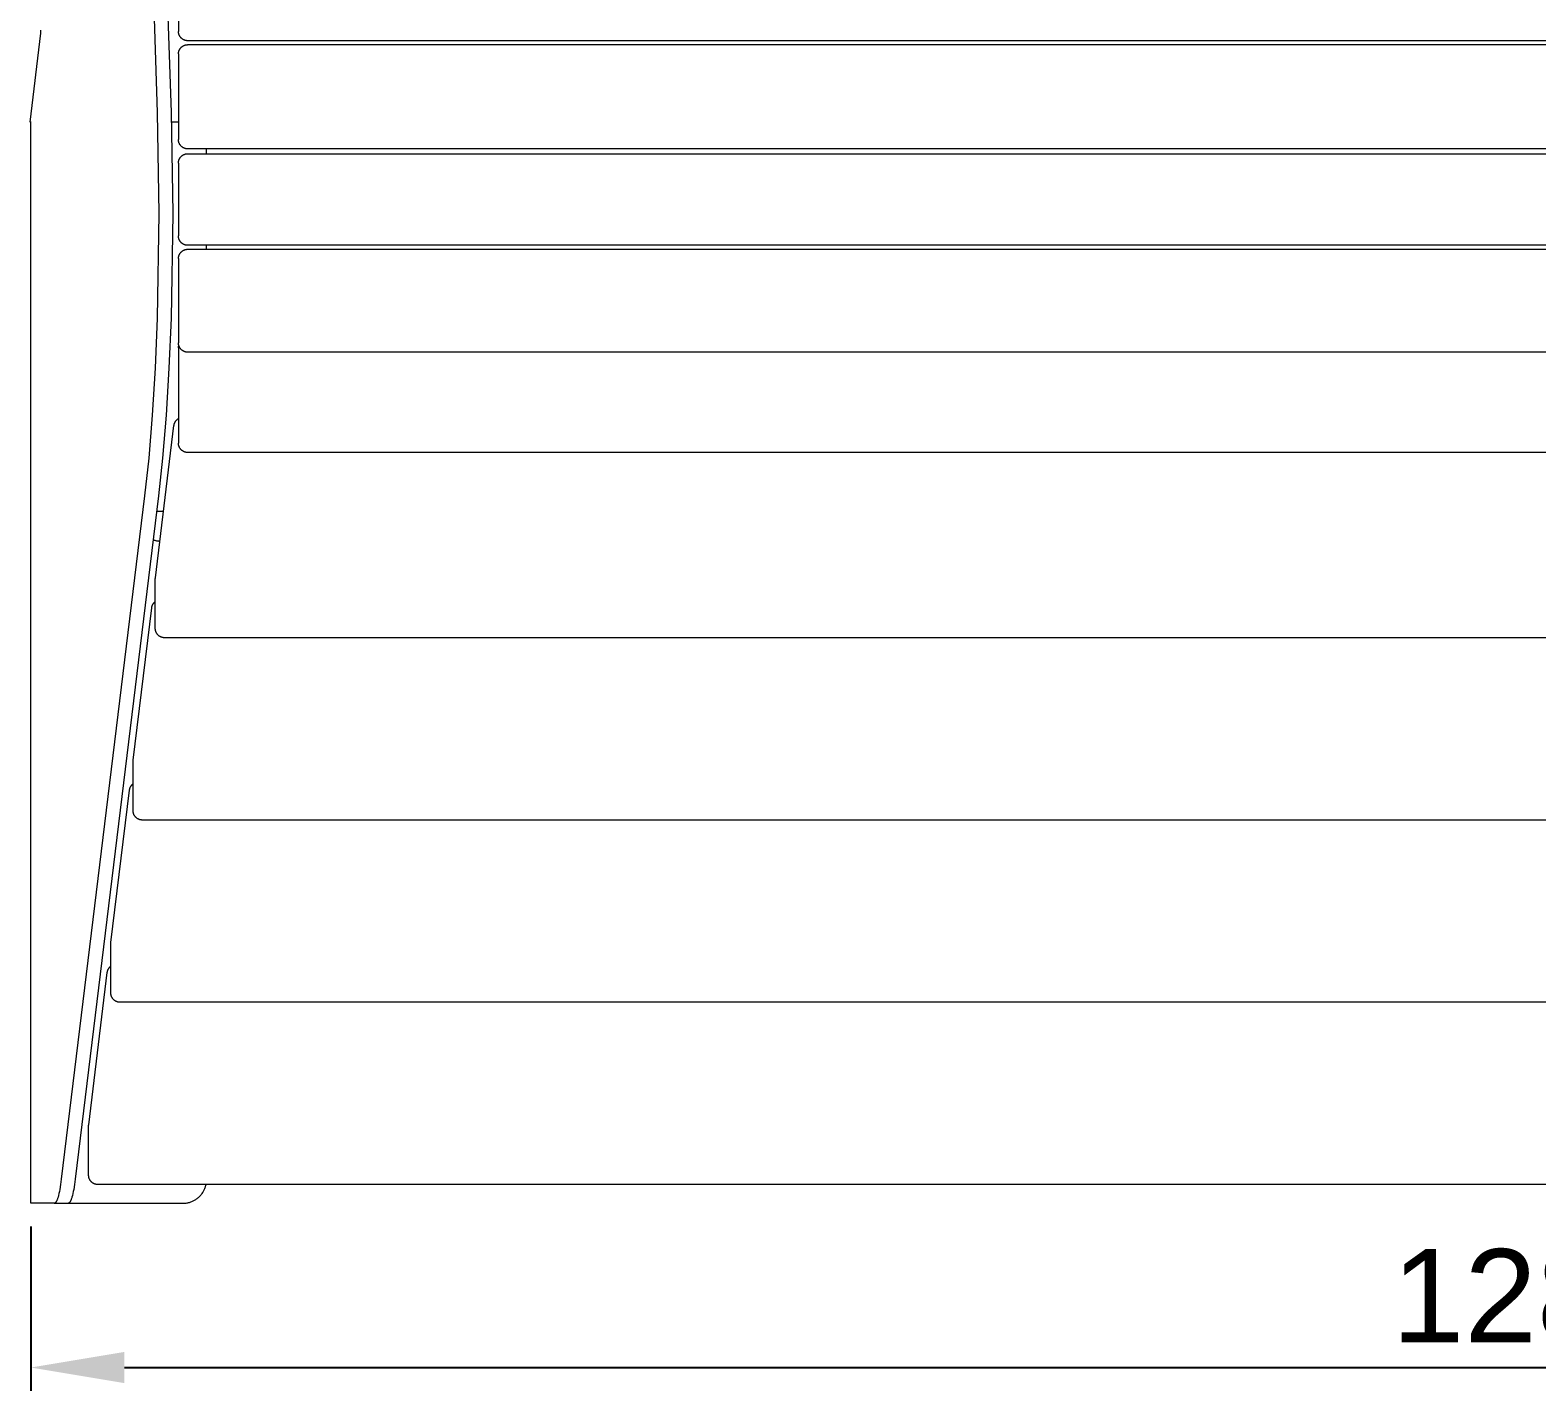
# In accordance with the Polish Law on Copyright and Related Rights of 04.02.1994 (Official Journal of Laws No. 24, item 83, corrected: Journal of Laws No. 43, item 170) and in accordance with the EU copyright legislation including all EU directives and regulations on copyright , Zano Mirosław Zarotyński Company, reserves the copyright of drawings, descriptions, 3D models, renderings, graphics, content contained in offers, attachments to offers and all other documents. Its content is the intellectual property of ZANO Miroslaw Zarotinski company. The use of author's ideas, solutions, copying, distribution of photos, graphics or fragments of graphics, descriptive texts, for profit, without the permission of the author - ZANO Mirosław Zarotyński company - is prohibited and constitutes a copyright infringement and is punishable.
# Model space of a CAD drawing. Header units: millimetres. Extents: x 143 to 4970, y 293 to 3610.
# Drawn here: x 189 to 834, y 293 to 876 of the extents above; entities that cross this region are included whole.
import ezdxf

# ---------------------------------------------------------------- set-up
doc = ezdxf.new("R2010")
doc.units = ezdxf.units.MM
doc.layers.add('ZANO_R', color=7, linetype='Continuous', lineweight=0)
doc.layers.add('ZANO_W', color=1, linetype='Continuous', lineweight=0)
doc.styles.get("Standard").update_dxf_attribs({"font": 'ARIALUNI.TTF'})
doc.dimstyles.new('pl i ang', dxfattribs={"dimtxt": 50, "dimasz": 50, "dimexe": 1.25, "dimexo": 0.625, "dimgap": 10, "dimtad": 1, "dimtoh": 1, "dimtxsty": 'Standard', "dimcen": 2.5, "dimclrd": 1, "dimclre": 1, "dimclrt": 1, "dimadec": 0, "dimazin": 0, "dimtfac": 1, "dimtmove": 0, "dimatfit": 3, "dimfxl": 1, "dimarcsym": 1})

# ---------------------------------------------------------------- blocks, each defined once
blk = doc.blocks.new('*D402')
at = {"layer": 'ZANO_W', "color": 1, "lineweight": -2}
for p, q in [((189.14, 363.3), (189.14, 292.94)), ((1478.47, 363.3), (1478.47, 292.94)), ((229.14, 302.94), (1438.47, 302.94))]:
    blk.add_line(p, q, dxfattribs=at)
at = {"layer": 'ZANO_W', "color": 1}
for points in [[(229.14, 309.61), (229.14, 296.27), (189.14, 302.94)], [(1438.47, 296.27), (1438.47, 309.61), (1478.47, 302.94)]]:
    blk.add_solid(points, dxfattribs=at)
at = {"layer": 'ZANO_W', "color": 1, "insert": (833.8, 333.38), "char_height": 40, "attachment_point": 5}
blk.add_mtext('1289', dxfattribs=at)

msp = doc.modelspace()

# ---------------------------------------------------------------- linework, layer by layer
at = {"layer": 'ZANO_R'}
for p, q in [((237.06, 1028.3), (243.19, 840.46)), ((243.01, 1028.3), (249.15, 840.46)), ((252.3, 882.94), (252.3, 875.23)), ((188.81, 836.29), (193.46, 874.45)), ((193.42, 875.21), (193.43, 875.4)), ((193.42, 875.02), (193.42, 875.21)), ((193.43, 874.83), (193.42, 875.02)), ((193.43, 875.4), (193.44, 875.59)), ((193.44, 874.64), (193.43, 874.83)), ((193.44, 875.59), (193.46, 875.78)), ((193.46, 874.45), (193.44, 874.64)), ((252.3, 875.09), (252.3, 875.23)), ((252.31, 874.96), (252.3, 875.09)), ((252.32, 874.82), (252.31, 874.96)), ((252.34, 874.69), (252.32, 874.82)), ((252.36, 874.55), (252.34, 874.69)), ((252.39, 874.42), (252.36, 874.55)), ((252.42, 874.28), (252.39, 874.42)), ((252.45, 874.15), (252.42, 874.28)), ((252.49, 874.02), (252.45, 874.15)), ((252.53, 873.89), (252.49, 874.02)), ((252.58, 873.76), (252.53, 873.89)), ((252.63, 873.64), (252.58, 873.76)), ((252.69, 873.51), (252.63, 873.64)), ((252.75, 873.39), (252.69, 873.51)), ((252.82, 873.27), (252.75, 873.39)), ((252.88, 873.15), (252.82, 873.27)), ((252.96, 873.04), (252.88, 873.15)), ((253.03, 872.92), (252.96, 873.04)), ((253.12, 872.81), (253.03, 872.92)), ((253.2, 872.71), (253.12, 872.81)), ((253.29, 872.6), (253.2, 872.71)), ((253.38, 872.5), (253.29, 872.6)), ((253.47, 872.4), (253.38, 872.5)), ((253.57, 872.31), (253.47, 872.4)), ((253.67, 872.22), (253.57, 872.31)), ((253.78, 872.13), (253.67, 872.22)), ((253.89, 872.04), (253.78, 872.13)), ((254, 871.96), (253.89, 872.04)), ((254.11, 871.89), (254, 871.96)), ((254.22, 871.81), (254.11, 871.89)), ((254.34, 871.74), (254.22, 871.81)), ((254.46, 871.68), (254.34, 871.74)), ((254.58, 871.62), (254.46, 871.68)), ((254.71, 871.56), (254.58, 871.62)), ((254.83, 871.51), (254.71, 871.56)), ((254.96, 871.46), (254.83, 871.51)), ((255.09, 871.42), (254.96, 871.46)), ((255.22, 871.38), (255.09, 871.42)), ((255.36, 871.34), (255.22, 871.38)), ((255.49, 871.31), (255.36, 871.34)), ((255.62, 871.29), (255.49, 871.31)), ((255.76, 871.27), (255.62, 871.29)), ((255.89, 871.25), (255.76, 871.27)), ((256.03, 871.24), (255.89, 871.25)), ((256.17, 871.23), (256.03, 871.24)), ((256.3, 871.23), (256.17, 871.23)), ((1411.3, 871.23), (256.3, 871.23)), ((252.3, 865.68), (252.31, 865.82)), ((252.3, 865.55), (252.3, 865.68)), ((252.3, 865.55), (252.3, 836.53)), ((252.31, 865.82), (252.32, 865.95)), ((252.32, 865.95), (252.34, 866.09)), ((252.34, 866.09), (252.36, 866.23)), ((252.36, 866.23), (252.39, 866.36)), ((252.39, 866.36), (252.42, 866.49)), ((252.42, 866.49), (252.45, 866.62)), ((252.45, 866.62), (252.49, 866.76)), ((252.49, 866.76), (252.53, 866.89)), ((252.53, 866.89), (252.58, 867.01)), ((252.58, 867.01), (252.63, 867.14)), ((252.63, 867.14), (252.69, 867.26)), ((252.69, 867.26), (252.75, 867.39)), ((252.75, 867.39), (252.82, 867.51)), ((252.82, 867.51), (252.88, 867.62)), ((252.88, 867.62), (252.96, 867.74)), ((252.96, 867.74), (253.03, 867.85)), ((253.03, 867.85), (253.12, 867.96)), ((253.12, 867.96), (253.2, 868.07)), ((253.2, 868.07), (253.29, 868.17)), ((253.29, 868.17), (253.38, 868.28)), ((253.38, 868.28), (253.47, 868.37)), ((253.47, 868.37), (253.57, 868.47)), ((253.57, 868.47), (253.67, 868.56)), ((253.67, 868.56), (253.78, 868.65)), ((253.78, 868.65), (253.89, 868.73)), ((253.89, 868.73), (254, 868.81)), ((254, 868.81), (254.11, 868.89)), ((254.11, 868.89), (254.22, 868.96)), ((254.22, 868.96), (254.34, 869.03)), ((254.34, 869.03), (254.46, 869.1)), ((254.46, 869.1), (254.58, 869.16)), ((254.58, 869.16), (254.71, 869.21)), ((254.71, 869.21), (254.83, 869.27)), ((254.83, 869.27), (254.96, 869.31)), ((254.96, 869.31), (255.09, 869.36)), ((255.09, 869.36), (255.22, 869.4)), ((255.22, 869.4), (255.36, 869.43)), ((255.36, 869.43), (255.49, 869.46)), ((255.49, 869.46), (255.62, 869.49)), ((255.62, 869.49), (255.76, 869.51)), ((255.76, 869.51), (255.89, 869.52)), ((255.89, 869.52), (256.03, 869.54)), ((256.03, 869.54), (256.17, 869.54)), ((256.17, 869.54), (256.3, 869.55)), ((256.3, 869.55), (1411.3, 869.55)), ((243.19, 840.46), (243.9, 797.23)), ((249.15, 840.46), (249.85, 797.23)), ((189.2, 836.29), (188.81, 836.29)), ((189.14, 373.3), (189.14, 836.29)), ((252.3, 836.29), (249.28, 836.29)), ((252.3, 836.53), (252.3, 828.91)), ((252.3, 828.77), (252.3, 828.91)), ((252.31, 828.63), (252.3, 828.77)), ((252.32, 828.5), (252.31, 828.63)), ((252.34, 828.36), (252.32, 828.5)), ((252.36, 828.23), (252.34, 828.36)), ((252.39, 828.09), (252.36, 828.23)), ((252.42, 827.96), (252.39, 828.09)), ((252.45, 827.83), (252.42, 827.96)), ((252.49, 827.7), (252.45, 827.83)), ((252.53, 827.57), (252.49, 827.7)), ((252.58, 827.44), (252.53, 827.57)), ((252.63, 827.31), (252.58, 827.44)), ((252.69, 827.19), (252.63, 827.31)), ((252.75, 827.07), (252.69, 827.19)), ((252.82, 826.95), (252.75, 827.07)), ((252.88, 826.83), (252.82, 826.95)), ((252.96, 826.71), (252.88, 826.83)), ((253.03, 826.6), (252.96, 826.71)), ((253.12, 826.49), (253.03, 826.6)), ((253.2, 826.38), (253.12, 826.49)), ((253.29, 826.28), (253.2, 826.38)), ((253.38, 826.18), (253.29, 826.28)), ((253.47, 826.08), (253.38, 826.18)), ((253.57, 825.98), (253.47, 826.08)), ((253.67, 825.89), (253.57, 825.98)), ((253.78, 825.8), (253.67, 825.89)), ((253.89, 825.72), (253.78, 825.8)), ((254, 825.64), (253.89, 825.72)), ((254.11, 825.56), (254, 825.64)), ((252.31, 819.12), (252.32, 819.25)), ((252.32, 819.25), (252.34, 819.39)), ((252.34, 819.39), (252.36, 819.52)), ((252.36, 819.52), (252.39, 819.66)), ((252.39, 819.66), (252.42, 819.79)), ((252.42, 819.79), (252.45, 819.92)), ((252.45, 819.92), (252.49, 820.05)), ((252.49, 820.05), (252.53, 820.18)), ((252.53, 820.18), (252.58, 820.31)), ((252.58, 820.31), (252.63, 820.44)), ((252.63, 820.44), (252.69, 820.56)), ((252.69, 820.56), (252.75, 820.68)), ((252.75, 820.68), (252.82, 820.8)), ((252.82, 820.8), (252.88, 820.92)), ((252.88, 820.92), (252.96, 821.04)), ((252.96, 821.04), (253.03, 821.15)), ((253.03, 821.15), (253.12, 821.26)), ((253.12, 821.26), (253.2, 821.37)), ((253.2, 821.37), (253.29, 821.47)), ((253.29, 821.47), (253.38, 821.57)), ((253.38, 821.57), (253.47, 821.67)), ((253.47, 821.67), (253.57, 821.77)), ((253.57, 821.77), (253.67, 821.86)), ((253.67, 821.86), (253.78, 821.95)), ((253.78, 821.95), (253.89, 822.03)), ((253.89, 822.03), (254, 822.11)), ((254, 822.11), (254.11, 822.19)), ((254.22, 825.49), (254.11, 825.56)), ((254.11, 822.19), (254.22, 822.26)), ((254.34, 825.42), (254.22, 825.49)), ((254.22, 822.26), (254.34, 822.33)), ((254.46, 825.35), (254.34, 825.42)), ((254.34, 822.33), (254.46, 822.4)), ((254.58, 825.29), (254.46, 825.35)), ((254.46, 822.4), (254.58, 822.46)), ((254.71, 825.24), (254.58, 825.29)), ((254.58, 822.46), (254.71, 822.51)), ((254.83, 825.19), (254.71, 825.24)), ((254.71, 822.51), (254.83, 822.57)), ((254.96, 825.14), (254.83, 825.19)), ((254.83, 822.57), (254.96, 822.61)), ((255.09, 825.09), (254.96, 825.14)), ((254.96, 822.61), (255.09, 822.66)), ((255.22, 825.05), (255.09, 825.09)), ((255.09, 822.66), (255.22, 822.7)), ((255.36, 825.02), (255.22, 825.05)), ((255.22, 822.7), (255.36, 822.73)), ((255.49, 824.99), (255.36, 825.02)), ((255.36, 822.73), (255.49, 822.76)), ((255.62, 824.96), (255.49, 824.99)), ((255.49, 822.76), (255.62, 822.79)), ((255.76, 824.94), (255.62, 824.96)), ((255.62, 822.79), (255.76, 822.81)), ((255.89, 824.93), (255.76, 824.94)), ((255.76, 822.81), (255.89, 822.82)), ((256.03, 824.92), (255.89, 824.93)), ((255.89, 822.82), (256.03, 822.83)), ((256.17, 824.91), (256.03, 824.92)), ((256.03, 822.83), (256.17, 822.84)), ((256.3, 824.91), (256.17, 824.91)), ((256.17, 822.84), (256.3, 822.84)), ((1411.3, 824.91), (256.3, 824.91)), ((256.3, 822.84), (1411.3, 822.84)), ((264.3, 822.84), (264.3, 824.91)), ((252.3, 818.98), (252.31, 819.12)), ((252.3, 818.84), (252.3, 818.98)), ((252.3, 818.84), (252.3, 788.87)), ((243.9, 797.23), (243.19, 752.46)), ((249.85, 797.23), (249.15, 752.46)), ((252.3, 788.87), (252.3, 787.6)), ((252.3, 787.46), (252.3, 787.6)), ((252.31, 787.33), (252.3, 787.46)), ((252.32, 787.19), (252.31, 787.33)), ((252.34, 787.05), (252.32, 787.19)), ((252.36, 786.92), (252.34, 787.05)), ((252.39, 786.78), (252.36, 786.92)), ((252.42, 786.65), (252.39, 786.78)), ((252.45, 786.52), (252.42, 786.65)), ((252.49, 786.39), (252.45, 786.52)), ((252.53, 786.26), (252.49, 786.39)), ((252.58, 786.13), (252.53, 786.26)), ((252.63, 786.01), (252.58, 786.13)), ((252.69, 785.88), (252.63, 786.01)), ((252.75, 785.76), (252.69, 785.88)), ((252.82, 785.64), (252.75, 785.76)), ((252.88, 785.52), (252.82, 785.64)), ((252.96, 785.4), (252.88, 785.52)), ((253.03, 785.29), (252.96, 785.4)), ((253.12, 785.18), (253.03, 785.29)), ((253.2, 785.07), (253.12, 785.18)), ((253.29, 784.97), (253.2, 785.07)), ((253.2, 780.44), (253.29, 780.54)), ((253.38, 784.87), (253.29, 784.97)), ((253.29, 780.54), (253.38, 780.64)), ((253.47, 784.77), (253.38, 784.87)), ((253.38, 780.64), (253.47, 780.74)), ((253.57, 784.68), (253.47, 784.77)), ((253.47, 780.74), (253.57, 780.84)), ((253.67, 784.58), (253.57, 784.68)), ((253.57, 780.84), (253.67, 780.93)), ((253.78, 784.5), (253.67, 784.58)), ((253.67, 780.93), (253.78, 781.02)), ((253.89, 784.41), (253.78, 784.5)), ((253.78, 781.02), (253.89, 781.1)), ((254, 784.33), (253.89, 784.41)), ((253.89, 781.1), (254, 781.18)), ((254.11, 784.25), (254, 784.33)), ((254, 781.18), (254.11, 781.26)), ((254.22, 784.18), (254.11, 784.25)), ((254.11, 781.26), (254.22, 781.33)), ((254.34, 784.11), (254.22, 784.18)), ((254.22, 781.33), (254.34, 781.4)), ((254.46, 784.05), (254.34, 784.11)), ((254.34, 781.4), (254.46, 781.46)), ((254.58, 783.99), (254.46, 784.05)), ((254.46, 781.46), (254.58, 781.52)), ((254.71, 783.93), (254.58, 783.99)), ((254.58, 781.52), (254.71, 781.58)), ((254.83, 783.88), (254.71, 783.93)), ((254.71, 781.58), (254.83, 781.63)), ((254.96, 783.83), (254.83, 783.88)), ((254.83, 781.63), (254.96, 781.68)), ((255.09, 783.79), (254.96, 783.83)), ((254.96, 781.68), (255.09, 781.73)), ((255.22, 783.75), (255.09, 783.79)), ((255.09, 781.73), (255.22, 781.76)), ((255.36, 783.71), (255.22, 783.75)), ((255.22, 781.76), (255.36, 781.8)), ((255.49, 783.68), (255.36, 783.71)), ((255.36, 781.8), (255.49, 781.83)), ((255.62, 783.66), (255.49, 783.68)), ((255.49, 781.83), (255.62, 781.85)), ((255.76, 783.64), (255.62, 783.66)), ((255.62, 781.85), (255.76, 781.88)), ((255.89, 783.62), (255.76, 783.64)), ((255.76, 781.88), (255.89, 781.89)), ((256.03, 783.61), (255.89, 783.62)), ((255.89, 781.89), (256.03, 781.9)), ((256.17, 783.6), (256.03, 783.61)), ((256.03, 781.9), (256.17, 781.91)), ((256.3, 783.6), (256.17, 783.6)), ((256.17, 781.91), (256.3, 781.91)), ((1411.3, 783.6), (256.3, 783.6)), ((256.3, 781.91), (1411.3, 781.91)), ((264.3, 781.91), (264.3, 783.6)), ((252.3, 778.05), (252.31, 778.19)), ((252.3, 777.91), (252.3, 778.05)), ((252.3, 777.91), (252.3, 771.03)), ((252.31, 778.19), (252.32, 778.32)), ((252.32, 778.32), (252.34, 778.46)), ((252.34, 778.46), (252.36, 778.59)), ((252.36, 778.59), (252.39, 778.73)), ((252.39, 778.73), (252.42, 778.86)), ((252.42, 778.86), (252.45, 778.99)), ((252.45, 778.99), (252.49, 779.12)), ((252.49, 779.12), (252.53, 779.25)), ((252.53, 779.25), (252.58, 779.38)), ((252.58, 779.38), (252.63, 779.51)), ((252.63, 779.51), (252.69, 779.63)), ((252.69, 779.63), (252.75, 779.75)), ((252.75, 779.75), (252.82, 779.87)), ((252.82, 779.87), (252.88, 779.99)), ((252.88, 779.99), (252.96, 780.11)), ((252.96, 780.11), (253.03, 780.22)), ((253.03, 780.22), (253.12, 780.33)), ((253.12, 780.33), (253.2, 780.44)), ((252.3, 771.03), (252.3, 741.83)), ((243.19, 752.46), (242.3, 730.95)), ((249.15, 752.46), (248.25, 730.95)), ((252.3, 741.69), (252.3, 741.83)), ((252.31, 741.55), (252.3, 741.69)), ((252.3, 739.8), (252.31, 739.93)), ((252.3, 739.66), (252.3, 739.8)), ((252.3, 739.66), (252.3, 725.11)), ((252.32, 741.42), (252.31, 741.55)), ((252.31, 739.93), (252.32, 740.07)), ((252.34, 741.28), (252.32, 741.42)), ((252.32, 740.07), (252.34, 740.21)), ((252.36, 741.15), (252.34, 741.28)), ((252.34, 740.21), (252.36, 740.34)), ((252.39, 741.01), (252.36, 741.15)), ((252.36, 740.34), (252.39, 740.48)), ((252.42, 740.88), (252.39, 741.01)), ((252.39, 740.48), (252.42, 740.61)), ((252.45, 740.75), (252.42, 740.88)), ((252.42, 740.61), (252.45, 740.74)), ((252.49, 740.62), (252.45, 740.75)), ((252.53, 740.49), (252.49, 740.62)), ((252.58, 740.36), (252.53, 740.49)), ((252.63, 740.23), (252.58, 740.36)), ((252.69, 740.11), (252.63, 740.23)), ((252.75, 739.99), (252.69, 740.11)), ((252.82, 739.87), (252.75, 739.99)), ((252.88, 739.75), (252.82, 739.87)), ((252.96, 739.63), (252.88, 739.75)), ((253.03, 739.52), (252.96, 739.63)), ((253.12, 739.41), (253.03, 739.52)), ((253.2, 739.3), (253.12, 739.41)), ((253.29, 739.2), (253.2, 739.3)), ((253.38, 739.1), (253.29, 739.2)), ((253.47, 739), (253.38, 739.1)), ((253.57, 738.9), (253.47, 739)), ((253.67, 738.81), (253.57, 738.9)), ((253.78, 738.72), (253.67, 738.81)), ((253.89, 738.64), (253.78, 738.72)), ((254, 738.56), (253.89, 738.64)), ((254.11, 738.48), (254, 738.56)), ((254.22, 738.41), (254.11, 738.48)), ((254.34, 738.34), (254.22, 738.41)), ((254.46, 738.28), (254.34, 738.34)), ((254.58, 738.21), (254.46, 738.28)), ((254.71, 738.16), (254.58, 738.21)), ((254.83, 738.11), (254.71, 738.16)), ((254.96, 738.06), (254.83, 738.11)), ((255.09, 738.01), (254.96, 738.06)), ((255.22, 737.98), (255.09, 738.01)), ((255.36, 737.94), (255.22, 737.98)), ((255.49, 737.91), (255.36, 737.94)), ((255.62, 737.89), (255.49, 737.91)), ((255.76, 737.86), (255.62, 737.89)), ((255.89, 737.85), (255.76, 737.86)), ((256.03, 737.84), (255.89, 737.85)), ((256.17, 737.83), (256.03, 737.84)), ((256.3, 737.83), (256.17, 737.83)), ((1411.3, 737.83), (256.3, 737.83)), ((242.3, 730.95), (241.07, 710.79)), ((248.25, 730.95), (247.03, 710.79)), ((252.3, 725.11), (252.3, 698.87)), ((241.07, 710.79), (239.57, 692.44)), ((247.03, 710.79), (245.52, 692.44)), ((242.42, 641.13), (250.38, 706.43)), ((250.38, 706.43), (250.4, 706.56)), ((250.4, 706.56), (250.42, 706.7)), ((250.42, 706.7), (250.45, 706.83)), ((250.45, 706.83), (250.48, 706.96)), ((250.48, 706.96), (250.52, 707.09)), ((250.52, 707.09), (250.56, 707.22)), ((250.56, 707.22), (250.6, 707.35)), ((250.6, 707.35), (250.65, 707.47)), ((250.65, 707.47), (250.71, 707.6)), ((250.71, 707.6), (250.76, 707.72)), ((250.76, 707.72), (250.83, 707.84)), ((250.83, 707.84), (250.89, 707.96)), ((250.89, 707.96), (250.96, 708.07)), ((250.96, 708.07), (251.03, 708.18)), ((251.03, 708.18), (251.11, 708.3)), ((251.11, 708.3), (251.19, 708.4)), ((251.19, 708.4), (251.28, 708.51)), ((251.28, 708.51), (251.37, 708.61)), ((251.37, 708.61), (251.46, 708.71)), ((251.46, 708.71), (251.55, 708.81)), ((251.55, 708.81), (251.65, 708.9)), ((251.65, 708.9), (251.75, 708.99)), ((251.75, 708.99), (251.86, 709.07)), ((251.86, 709.07), (251.96, 709.16)), ((251.96, 709.16), (252.07, 709.24)), ((252.07, 709.24), (252.19, 709.31)), ((252.19, 709.31), (252.3, 709.38)), ((252.3, 698.74), (252.3, 698.87)), ((252.31, 698.6), (252.3, 698.74)), ((252.32, 698.46), (252.31, 698.6)), ((252.34, 698.33), (252.32, 698.46)), ((252.36, 698.19), (252.34, 698.33)), ((252.39, 698.06), (252.36, 698.19)), ((252.42, 697.93), (252.39, 698.06)), ((252.45, 697.79), (252.42, 697.93)), ((252.49, 697.66), (252.45, 697.79)), ((252.53, 697.53), (252.49, 697.66)), ((252.58, 697.41), (252.53, 697.53)), ((252.63, 697.28), (252.58, 697.41)), ((252.69, 697.16), (252.63, 697.28)), ((252.75, 697.03), (252.69, 697.16)), ((252.82, 696.91), (252.75, 697.03)), ((252.88, 696.79), (252.82, 696.91)), ((252.96, 696.68), (252.88, 696.79)), ((253.03, 696.57), (252.96, 696.68)), ((239.57, 692.44), (237.83, 676.25)), ((245.52, 692.44), (243.78, 676.25)), ((253.12, 696.46), (253.03, 696.57)), ((253.2, 696.35), (253.12, 696.46)), ((253.29, 696.24), (253.2, 696.35)), ((253.38, 696.14), (253.29, 696.24)), ((253.47, 696.04), (253.38, 696.14)), ((253.57, 695.95), (253.47, 696.04)), ((253.67, 695.86), (253.57, 695.95)), ((253.78, 695.77), (253.67, 695.86)), ((253.89, 695.69), (253.78, 695.77)), ((254, 695.61), (253.89, 695.69)), ((254.11, 695.53), (254, 695.61)), ((254.22, 695.46), (254.11, 695.53)), ((254.34, 695.39), (254.22, 695.46)), ((254.46, 695.32), (254.34, 695.39)), ((254.58, 695.26), (254.46, 695.32)), ((254.71, 695.2), (254.58, 695.26)), ((254.83, 695.15), (254.71, 695.2)), ((254.96, 695.1), (254.83, 695.15)), ((255.09, 695.06), (254.96, 695.1)), ((255.22, 695.02), (255.09, 695.06)), ((255.36, 694.99), (255.22, 695.02)), ((255.49, 694.96), (255.36, 694.99)), ((255.62, 694.93), (255.49, 694.96)), ((255.76, 694.91), (255.62, 694.93)), ((255.89, 694.89), (255.76, 694.91)), ((256.03, 694.88), (255.89, 694.89)), ((256.17, 694.88), (256.03, 694.88)), ((256.3, 694.87), (256.17, 694.88)), ((1411.3, 694.87), (256.3, 694.87)), ((237.83, 676.25), (202.16, 383.56)), ((243.78, 676.25), (208.11, 383.56)), ((242.98, 669.67), (243.2, 669.71)), ((243.2, 669.71), (243.43, 669.75)), ((243.43, 669.75), (243.65, 669.77)), ((243.65, 669.77), (243.88, 669.79)), ((243.88, 669.79), (244.1, 669.8)), ((244.1, 669.8), (244.33, 669.8)), ((244.33, 669.8), (244.55, 669.8)), ((244.55, 669.8), (244.78, 669.79)), ((244.78, 669.79), (245, 669.77)), ((245, 669.77), (245.23, 669.74)), ((245.23, 669.74), (245.45, 669.7)), ((245.45, 669.7), (245.67, 669.66)), ((245.67, 669.66), (245.89, 669.61)), ((241.7, 657.35), (241.49, 657.44)), ((241.91, 657.26), (241.7, 657.35)), ((242.12, 657.18), (241.91, 657.26)), ((242.33, 657.11), (242.12, 657.18)), ((242.55, 657.05), (242.33, 657.11)), ((242.77, 656.99), (242.55, 657.05)), ((242.99, 656.94), (242.77, 656.99)), ((243.21, 656.9), (242.99, 656.94)), ((243.43, 656.86), (243.21, 656.9)), ((243.65, 656.84), (243.43, 656.86)), ((243.88, 656.82), (243.65, 656.84)), ((244.1, 656.81), (243.88, 656.82)), ((244.33, 656.8), (244.1, 656.81)), ((242.39, 640.77), (242.4, 640.89)), ((242.39, 640.65), (242.39, 640.77)), ((242.39, 619.51), (242.39, 640.65)), ((242.4, 640.89), (242.41, 641.01)), ((242.41, 641.01), (242.42, 641.13)), ((232.91, 563.06), (240.86, 628.36)), ((240.86, 628.36), (240.88, 628.49)), ((240.88, 628.49), (240.91, 628.63)), ((240.91, 628.63), (240.93, 628.76)), ((240.93, 628.76), (240.97, 628.9)), ((240.97, 628.9), (241.01, 629.03)), ((241.01, 629.03), (241.05, 629.16)), ((241.05, 629.16), (241.09, 629.29)), ((241.09, 629.29), (241.15, 629.42)), ((241.15, 629.42), (241.2, 629.55)), ((241.2, 629.55), (241.26, 629.67)), ((241.26, 629.67), (241.32, 629.79)), ((241.32, 629.79), (241.39, 629.91)), ((241.39, 629.91), (241.46, 630.03)), ((241.46, 630.03), (241.54, 630.14)), ((241.54, 630.14), (241.62, 630.26)), ((241.62, 630.26), (241.71, 630.36)), ((241.71, 630.36), (241.79, 630.47)), ((241.79, 630.47), (241.88, 630.57)), ((241.88, 630.57), (241.98, 630.67)), ((241.98, 630.67), (242.08, 630.77)), ((242.08, 630.77), (242.18, 630.86)), ((242.18, 630.86), (242.28, 630.95)), ((242.28, 630.95), (242.39, 631.04)), ((242.39, 619.38), (242.39, 619.51)), ((242.4, 619.24), (242.39, 619.38)), ((242.41, 619.11), (242.4, 619.24)), ((242.43, 618.97), (242.41, 619.11)), ((242.45, 618.83), (242.43, 618.97)), ((242.47, 618.7), (242.45, 618.83)), ((242.5, 618.57), (242.47, 618.7)), ((242.54, 618.44), (242.5, 618.57)), ((242.58, 618.3), (242.54, 618.44)), ((242.62, 618.17), (242.58, 618.3)), ((242.67, 618.05), (242.62, 618.17)), ((242.72, 617.92), (242.67, 618.05)), ((242.78, 617.8), (242.72, 617.92)), ((242.84, 617.67), (242.78, 617.8)), ((242.9, 617.55), (242.84, 617.67)), ((242.97, 617.44), (242.9, 617.55)), ((243.05, 617.32), (242.97, 617.44)), ((243.12, 617.21), (243.05, 617.32)), ((243.2, 617.1), (243.12, 617.21)), ((243.29, 616.99), (243.2, 617.1)), ((243.38, 616.89), (243.29, 616.99)), ((243.47, 616.78), (243.38, 616.89)), ((243.56, 616.69), (243.47, 616.78)), ((243.66, 616.59), (243.56, 616.69)), ((243.76, 616.5), (243.66, 616.59)), ((243.87, 616.41), (243.76, 616.5)), ((243.97, 616.33), (243.87, 616.41)), ((244.08, 616.25), (243.97, 616.33)), ((244.2, 616.17), (244.08, 616.25)), ((244.31, 616.1), (244.2, 616.17)), ((244.43, 616.03), (244.31, 616.1)), ((244.55, 615.96), (244.43, 616.03)), ((244.67, 615.9), (244.55, 615.96)), ((244.8, 615.85), (244.67, 615.9)), ((244.92, 615.79), (244.8, 615.85)), ((245.05, 615.75), (244.92, 615.79)), ((245.18, 615.7), (245.05, 615.75)), ((245.31, 615.66), (245.18, 615.7)), ((245.44, 615.63), (245.31, 615.66)), ((245.58, 615.6), (245.44, 615.63)), ((245.71, 615.57), (245.58, 615.6)), ((245.85, 615.55), (245.71, 615.57)), ((245.98, 615.54), (245.85, 615.55)), ((246.12, 615.52), (245.98, 615.54)), ((246.25, 615.52), (246.12, 615.52)), ((246.39, 615.51), (246.25, 615.52)), ((1421.21, 615.51), (246.39, 615.51)), ((232.88, 562.82), (232.89, 562.94)), ((232.88, 562.7), (232.88, 562.82)), ((232.88, 562.58), (232.88, 562.7)), ((232.88, 541.44), (232.88, 562.58)), ((232.89, 562.94), (232.91, 563.06)), ((223.39, 484.99), (231.35, 550.28)), ((231.35, 550.28), (231.37, 550.42)), ((231.37, 550.42), (231.39, 550.56)), ((231.39, 550.56), (231.42, 550.69)), ((231.42, 550.69), (231.45, 550.83)), ((231.45, 550.83), (231.49, 550.96)), ((231.49, 550.96), (231.53, 551.09)), ((231.53, 551.09), (231.58, 551.22)), ((231.58, 551.22), (231.63, 551.35)), ((231.63, 551.35), (231.69, 551.47)), ((231.69, 551.47), (231.75, 551.6)), ((231.75, 551.6), (231.81, 551.72)), ((231.81, 551.72), (231.88, 551.84)), ((231.88, 551.84), (231.95, 551.96)), ((231.95, 551.96), (232.03, 552.07)), ((232.03, 552.07), (232.11, 552.18)), ((232.11, 552.18), (232.19, 552.29)), ((232.19, 552.29), (232.28, 552.4)), ((232.28, 552.4), (232.37, 552.5)), ((232.37, 552.5), (232.46, 552.6)), ((232.46, 552.6), (232.56, 552.7)), ((232.56, 552.7), (232.66, 552.79)), ((232.66, 552.79), (232.77, 552.88)), ((232.77, 552.88), (232.88, 552.97)), ((232.88, 541.31), (232.88, 541.44)), ((232.89, 541.17), (232.88, 541.31)), ((232.9, 541.03), (232.89, 541.17)), ((232.91, 540.9), (232.9, 541.03)), ((232.93, 540.76), (232.91, 540.9)), ((232.96, 540.63), (232.93, 540.76)), ((232.99, 540.5), (232.96, 540.63)), ((233.02, 540.36), (232.99, 540.5)), ((233.06, 540.23), (233.02, 540.36)), ((233.11, 540.1), (233.06, 540.23)), ((233.16, 539.97), (233.11, 540.1)), ((233.21, 539.85), (233.16, 539.97)), ((233.26, 539.72), (233.21, 539.85)), ((233.32, 539.6), (233.26, 539.72)), ((233.39, 539.48), (233.32, 539.6)), ((233.46, 539.36), (233.39, 539.48)), ((233.53, 539.25), (233.46, 539.36)), ((233.61, 539.14), (233.53, 539.25)), ((233.69, 539.03), (233.61, 539.14)), ((233.77, 538.92), (233.69, 539.03)), ((233.86, 538.81), (233.77, 538.92)), ((233.95, 538.71), (233.86, 538.81)), ((234.05, 538.61), (233.95, 538.71)), ((234.15, 538.52), (234.05, 538.61)), ((234.25, 538.43), (234.15, 538.52)), ((234.35, 538.34), (234.25, 538.43)), ((234.46, 538.25), (234.35, 538.34)), ((234.57, 538.17), (234.46, 538.25)), ((234.68, 538.1), (234.57, 538.17)), ((234.8, 538.02), (234.68, 538.1)), ((234.92, 537.96), (234.8, 538.02)), ((235.04, 537.89), (234.92, 537.96)), ((235.16, 537.83), (235.04, 537.89)), ((235.28, 537.77), (235.16, 537.83)), ((235.41, 537.72), (235.28, 537.77)), ((235.54, 537.67), (235.41, 537.72)), ((235.67, 537.63), (235.54, 537.67)), ((235.8, 537.59), (235.67, 537.63)), ((235.93, 537.56), (235.8, 537.59)), ((236.06, 537.53), (235.93, 537.56)), ((236.2, 537.5), (236.06, 537.53)), ((236.33, 537.48), (236.2, 537.5)), ((236.47, 537.46), (236.33, 537.48)), ((236.6, 537.45), (236.47, 537.46)), ((236.74, 537.44), (236.6, 537.45)), ((236.88, 537.44), (236.74, 537.44)), ((1430.73, 537.44), (236.88, 537.44)), ((223.36, 484.62), (223.37, 484.75)), ((223.36, 484.5), (223.36, 484.62)), ((223.36, 463.37), (223.36, 484.5)), ((223.37, 484.75), (223.38, 484.87)), ((223.38, 484.87), (223.39, 484.99)), ((213.88, 406.92), (221.83, 472.21)), ((221.83, 472.21), (221.85, 472.35)), ((221.85, 472.35), (221.88, 472.48)), ((221.88, 472.48), (221.91, 472.62)), ((221.91, 472.62), (221.94, 472.75)), ((221.94, 472.75), (221.98, 472.89)), ((221.98, 472.89), (222.02, 473.02)), ((222.02, 473.02), (222.06, 473.15)), ((222.06, 473.15), (222.12, 473.27)), ((222.12, 473.27), (222.17, 473.4)), ((222.17, 473.4), (222.23, 473.52)), ((222.23, 473.52), (222.3, 473.65)), ((222.3, 473.65), (222.36, 473.77)), ((222.36, 473.77), (222.44, 473.88)), ((222.44, 473.88), (222.51, 474)), ((222.51, 474), (222.59, 474.11)), ((222.59, 474.11), (222.68, 474.22)), ((222.68, 474.22), (222.76, 474.33)), ((222.76, 474.33), (222.86, 474.43)), ((222.86, 474.43), (222.95, 474.53)), ((222.95, 474.53), (223.05, 474.63)), ((223.05, 474.63), (223.15, 474.72)), ((223.15, 474.72), (223.25, 474.81)), ((223.25, 474.81), (223.36, 474.9)), ((223.36, 463.23), (223.36, 463.37)), ((223.37, 463.1), (223.36, 463.23)), ((223.38, 462.96), (223.37, 463.1)), ((223.4, 462.83), (223.38, 462.96)), ((223.42, 462.69), (223.4, 462.83)), ((223.45, 462.56), (223.42, 462.69)), ((223.48, 462.42), (223.45, 462.56)), ((223.51, 462.29), (223.48, 462.42)), ((223.55, 462.16), (223.51, 462.29)), ((223.59, 462.03), (223.55, 462.16)), ((223.64, 461.9), (223.59, 462.03)), ((223.69, 461.78), (223.64, 461.9)), ((223.75, 461.65), (223.69, 461.78)), ((223.81, 461.53), (223.75, 461.65)), ((223.88, 461.41), (223.81, 461.53)), ((223.94, 461.29), (223.88, 461.41)), ((224.02, 461.18), (223.94, 461.29)), ((224.09, 461.06), (224.02, 461.18)), ((224.17, 460.95), (224.09, 461.06)), ((224.26, 460.85), (224.17, 460.95)), ((224.35, 460.74), (224.26, 460.85)), ((224.44, 460.64), (224.35, 460.74)), ((224.53, 460.54), (224.44, 460.64)), ((224.63, 460.45), (224.53, 460.54)), ((224.73, 460.36), (224.63, 460.45)), ((224.84, 460.27), (224.73, 460.36)), ((224.94, 460.18), (224.84, 460.27)), ((225.06, 460.1), (224.94, 460.18)), ((225.17, 460.03), (225.06, 460.1)), ((225.28, 459.95), (225.17, 460.03)), ((225.4, 459.88), (225.28, 459.95)), ((225.52, 459.82), (225.4, 459.88)), ((225.64, 459.76), (225.52, 459.82)), ((225.77, 459.7), (225.64, 459.76)), ((225.89, 459.65), (225.77, 459.7)), ((226.02, 459.6), (225.89, 459.65)), ((226.15, 459.56), (226.02, 459.6)), ((226.28, 459.52), (226.15, 459.56)), ((226.41, 459.48), (226.28, 459.52)), ((226.55, 459.45), (226.41, 459.48)), ((226.68, 459.43), (226.55, 459.45)), ((226.82, 459.41), (226.68, 459.43)), ((226.95, 459.39), (226.82, 459.41)), ((227.09, 459.38), (226.95, 459.39)), ((227.23, 459.37), (227.09, 459.38)), ((227.36, 459.37), (227.23, 459.37)), ((1440.24, 459.37), (227.36, 459.37)), ((213.85, 406.67), (213.86, 406.79)), ((213.85, 406.55), (213.85, 406.67)), ((213.85, 406.43), (213.85, 406.55)), ((213.85, 385.3), (213.85, 406.43)), ((213.86, 406.79), (213.88, 406.92)), ((201.85, 381.29), (201.52, 379.24)), ((202.16, 383.56), (201.85, 381.29)), ((207.81, 381.29), (207.47, 379.24)), ((208.11, 383.56), (207.81, 381.29)), ((213.85, 385.16), (213.85, 385.3)), ((213.86, 385.02), (213.85, 385.16)), ((213.87, 384.89), (213.86, 385.02)), ((213.88, 384.75), (213.87, 384.89)), ((213.91, 384.62), (213.88, 384.75)), ((213.93, 384.48), (213.91, 384.62)), ((213.96, 384.35), (213.93, 384.48)), ((214, 384.22), (213.96, 384.35)), ((214.03, 384.09), (214, 384.22)), ((214.08, 383.96), (214.03, 384.09)), ((214.13, 383.83), (214.08, 383.96)), ((214.18, 383.7), (214.13, 383.83)), ((214.23, 383.58), (214.18, 383.7)), ((214.3, 383.46), (214.23, 383.58)), ((214.36, 383.34), (214.3, 383.46)), ((214.43, 383.22), (214.36, 383.34)), ((214.5, 383.1), (214.43, 383.22)), ((214.58, 382.99), (214.5, 383.1)), ((214.66, 382.88), (214.58, 382.99)), ((214.74, 382.77), (214.66, 382.88)), ((214.83, 382.67), (214.74, 382.77)), ((214.92, 382.57), (214.83, 382.67)), ((215.02, 382.47), (214.92, 382.57)), ((215.12, 382.37), (215.02, 382.47)), ((215.22, 382.28), (215.12, 382.37)), ((215.32, 382.19), (215.22, 382.28)), ((215.43, 382.11), (215.32, 382.19)), ((215.54, 382.03), (215.43, 382.11)), ((215.65, 381.95), (215.54, 382.03)), ((215.77, 381.88), (215.65, 381.95)), ((215.89, 381.81), (215.77, 381.88)), ((216.01, 381.75), (215.89, 381.81)), ((216.13, 381.69), (216.01, 381.75)), ((216.25, 381.63), (216.13, 381.69)), ((216.38, 381.58), (216.25, 381.63)), ((216.51, 381.53), (216.38, 381.58)), ((216.64, 381.49), (216.51, 381.53)), ((216.77, 381.45), (216.64, 381.49)), ((216.9, 381.41), (216.77, 381.45)), ((217.03, 381.38), (216.9, 381.41)), ((217.17, 381.36), (217.03, 381.38)), ((217.3, 381.34), (217.17, 381.36)), ((217.44, 381.32), (217.3, 381.34)), ((217.57, 381.31), (217.44, 381.32)), ((217.71, 381.3), (217.57, 381.31)), ((217.85, 381.3), (217.71, 381.3)), ((1449.76, 381.3), (217.85, 381.3)), ((263.84, 380.3), (263.94, 380.63)), ((263.94, 380.63), (264.02, 380.96)), ((264.02, 380.96), (264.1, 381.3)), ((200.07, 374.14), (200.02, 374.05)), ((200.12, 374.24), (200.07, 374.14)), ((200.17, 374.34), (200.12, 374.24)), ((200.22, 374.45), (200.17, 374.34)), ((200.27, 374.56), (200.22, 374.45)), ((200.38, 374.8), (200.27, 374.56)), ((200.48, 375.06), (200.38, 374.8)), ((200.58, 375.34), (200.48, 375.06)), ((200.68, 375.65), (200.58, 375.34)), ((200.77, 375.97), (200.68, 375.65)), ((200.97, 376.67), (200.77, 375.97)), ((201.16, 377.46), (200.97, 376.67)), ((201.34, 378.31), (201.16, 377.46)), ((201.52, 379.24), (201.34, 378.31)), ((206.02, 374.14), (205.97, 374.05)), ((206.08, 374.24), (206.02, 374.14)), ((206.13, 374.34), (206.08, 374.24)), ((206.18, 374.45), (206.13, 374.34)), ((206.23, 374.56), (206.18, 374.45)), ((206.33, 374.8), (206.23, 374.56)), ((206.43, 375.06), (206.33, 374.8)), ((206.53, 375.34), (206.43, 375.06)), ((206.63, 375.65), (206.53, 375.34)), ((206.73, 375.97), (206.63, 375.65)), ((206.92, 376.67), (206.73, 375.97)), ((207.11, 377.46), (206.92, 376.67)), ((207.3, 378.31), (207.11, 377.46)), ((207.47, 379.24), (207.3, 378.31)), ((257.98, 374), (258.29, 374.14)), ((258.29, 374.14), (258.61, 374.28)), ((258.61, 374.28), (258.91, 374.43)), ((258.91, 374.43), (259.21, 374.59)), ((259.21, 374.59), (259.51, 374.77)), ((259.51, 374.77), (259.8, 374.95)), ((259.8, 374.95), (260.08, 375.14)), ((260.08, 375.14), (260.36, 375.34)), ((260.36, 375.34), (260.62, 375.56)), ((260.62, 375.56), (260.89, 375.78)), ((260.89, 375.78), (261.14, 376.01)), ((261.14, 376.01), (261.38, 376.25)), ((261.38, 376.25), (261.62, 376.49)), ((261.62, 376.49), (261.85, 376.75)), ((261.85, 376.75), (262.07, 377.01)), ((262.07, 377.01), (262.28, 377.28)), ((262.28, 377.28), (262.48, 377.55)), ((262.48, 377.55), (262.68, 377.84)), ((262.68, 377.84), (262.86, 378.13)), ((262.86, 378.13), (263.03, 378.42)), ((263.03, 378.42), (263.19, 378.72)), ((263.19, 378.72), (263.34, 379.03)), ((263.34, 379.03), (263.48, 379.34)), ((263.48, 379.34), (263.61, 379.66)), ((263.61, 379.66), (263.73, 379.98)), ((263.73, 379.98), (263.84, 380.3)), ((189.22, 373.3), (189.14, 373.3)), ((199.14, 373.3), (189.22, 373.3)), ((199.14, 373.3), (205.1, 373.3)), ((199.15, 373.3), (199.14, 373.3)), ((199.17, 373.31), (199.15, 373.3)), ((199.18, 373.31), (199.17, 373.31)), ((199.19, 373.31), (199.18, 373.31)), ((199.21, 373.31), (199.19, 373.31)), ((199.22, 373.31), (199.21, 373.31)), ((199.23, 373.31), (199.22, 373.31)), ((199.24, 373.31), (199.23, 373.31)), ((199.26, 373.32), (199.24, 373.31)), ((199.27, 373.32), (199.26, 373.32)), ((199.28, 373.32), (199.27, 373.32)), ((199.3, 373.33), (199.28, 373.32)), ((199.31, 373.33), (199.3, 373.33)), ((199.32, 373.34), (199.31, 373.33)), ((199.33, 373.34), (199.32, 373.34)), ((199.35, 373.35), (199.33, 373.34)), ((199.36, 373.35), (199.35, 373.35)), ((199.37, 373.36), (199.36, 373.35)), ((199.39, 373.36), (199.37, 373.36)), ((199.4, 373.37), (199.39, 373.36)), ((199.41, 373.37), (199.4, 373.37)), ((199.42, 373.38), (199.41, 373.37)), ((199.44, 373.39), (199.42, 373.38)), ((199.45, 373.4), (199.44, 373.39)), ((199.46, 373.4), (199.45, 373.4)), ((199.48, 373.41), (199.46, 373.4)), ((199.5, 373.43), (199.48, 373.41)), ((199.53, 373.45), (199.5, 373.43)), ((199.55, 373.47), (199.53, 373.45)), ((199.58, 373.49), (199.55, 373.47)), ((199.6, 373.51), (199.58, 373.49)), ((199.63, 373.54), (199.6, 373.51)), ((199.66, 373.56), (199.63, 373.54)), ((199.68, 373.59), (199.66, 373.56)), ((199.71, 373.61), (199.68, 373.59)), ((199.73, 373.64), (199.71, 373.61)), ((199.76, 373.67), (199.73, 373.64)), ((199.79, 373.71), (199.76, 373.67)), ((199.81, 373.74), (199.79, 373.71)), ((199.84, 373.77), (199.81, 373.74)), ((199.86, 373.81), (199.84, 373.77)), ((199.91, 373.88), (199.86, 373.81)), ((199.97, 373.96), (199.91, 373.88)), ((200.02, 374.05), (199.97, 373.96)), ((205.11, 373.3), (205.1, 373.3)), ((205.1, 373.3), (254.3, 373.3)), ((205.12, 373.31), (205.11, 373.3)), ((205.14, 373.31), (205.12, 373.31)), ((205.15, 373.31), (205.14, 373.31)), ((205.16, 373.31), (205.15, 373.31)), ((205.17, 373.31), (205.16, 373.31)), ((205.19, 373.31), (205.17, 373.31)), ((205.2, 373.31), (205.19, 373.31)), ((205.21, 373.32), (205.2, 373.31)), ((205.23, 373.32), (205.21, 373.32)), ((205.24, 373.32), (205.23, 373.32)), ((205.25, 373.33), (205.24, 373.32)), ((205.26, 373.33), (205.25, 373.33)), ((205.28, 373.34), (205.26, 373.33)), ((205.29, 373.34), (205.28, 373.34)), ((205.3, 373.35), (205.29, 373.34)), ((205.32, 373.35), (205.3, 373.35)), ((205.33, 373.36), (205.32, 373.35)), ((205.34, 373.36), (205.33, 373.36)), ((205.35, 373.37), (205.34, 373.36)), ((205.37, 373.37), (205.35, 373.37)), ((205.38, 373.38), (205.37, 373.37)), ((205.39, 373.39), (205.38, 373.38)), ((205.41, 373.4), (205.39, 373.39)), ((205.42, 373.4), (205.41, 373.4)), ((205.43, 373.41), (205.42, 373.4)), ((205.46, 373.43), (205.43, 373.41)), ((205.48, 373.45), (205.46, 373.43)), ((205.51, 373.47), (205.48, 373.45)), ((205.53, 373.49), (205.51, 373.47)), ((205.56, 373.51), (205.53, 373.49)), ((205.59, 373.54), (205.56, 373.51)), ((205.61, 373.56), (205.59, 373.54)), ((205.64, 373.59), (205.61, 373.56)), ((205.66, 373.61), (205.64, 373.59)), ((205.69, 373.64), (205.66, 373.61)), ((205.72, 373.67), (205.69, 373.64)), ((205.74, 373.71), (205.72, 373.67)), ((205.77, 373.74), (205.74, 373.71)), ((205.79, 373.77), (205.77, 373.74)), ((205.82, 373.81), (205.79, 373.77)), ((205.87, 373.88), (205.82, 373.81)), ((205.92, 373.96), (205.87, 373.88)), ((205.97, 374.05), (205.92, 373.96)), ((254.3, 373.3), (254.64, 373.31)), ((254.64, 373.31), (254.99, 373.33)), ((254.99, 373.33), (255.33, 373.36)), ((255.33, 373.36), (255.67, 373.4)), ((255.67, 373.4), (256, 373.45)), ((256, 373.45), (256.34, 373.51)), ((256.34, 373.51), (256.67, 373.59)), ((256.67, 373.59), (257.01, 373.68)), ((257.01, 373.68), (257.33, 373.78)), ((257.33, 373.78), (257.66, 373.88)), ((257.66, 373.88), (257.98, 374))]:
    msp.add_line(p, q, dxfattribs=at)

# ---------------------------------------------------------------- dimensions: what is measured, and where the dimension line sits
at = {"layer": 'ZANO_W'}
dim = msp.add_linear_dim(base=(1478.47, 302.94), p1=(189.14, 373.3), p2=(1478.47, 373.3), dimstyle='pl i ang', override={"dimtxt": 40, "dimasz": 40, "dimexe": 10, "dimexo": 10, "dimtoh": 0, "dimdec": 0, "dimtdec": 0, "dimtmove": 1}, dxfattribs=at)
dim.commit()
dim.dimension.update_dxf_attribs({"geometry": '*D402', "text_midpoint": (833.8, 333.38)})

doc.saveas('drawing.dxf')
